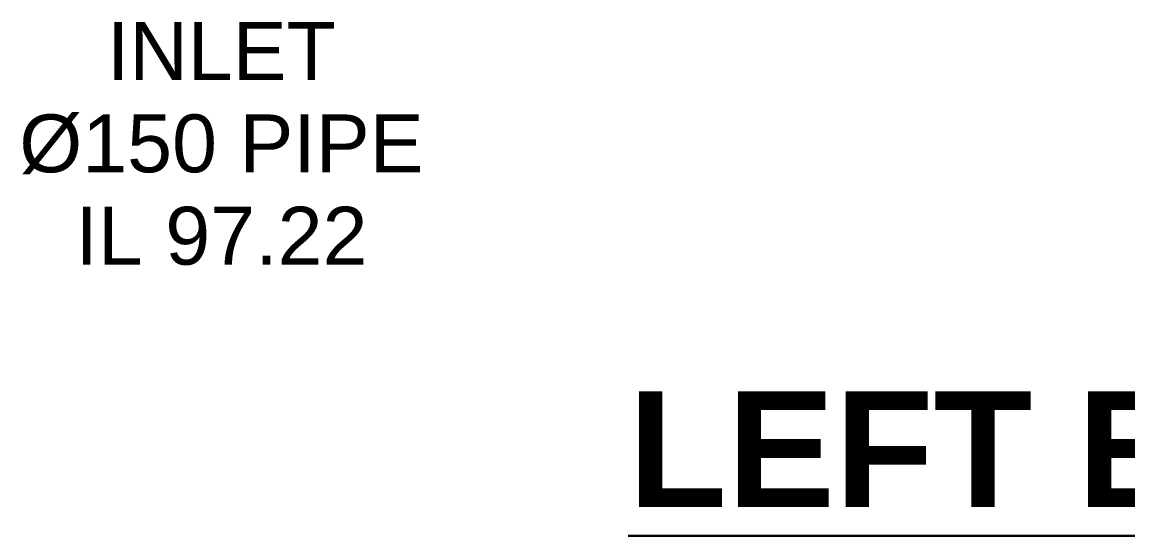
# Model space of a CAD drawing. Header units: millimetres. Extents: x -3624 to 23123, y -5396 to 3729.
# Drawn here: x 6273 to 9653, y -2910 to -1340 of the extents above; entities that cross this region are included whole.
import ezdxf
from ezdxf.enums import TextEntityAlignment as Align

# ---------------------------------------------------------------- set-up
doc = ezdxf.new("R2010")
doc.units = ezdxf.units.MM
doc.layers.add('ANNOTATIONS', color=7, linetype='Continuous')
doc.styles.add('ARIAL', font='arial.ttf')
doc.styles.add('ARIAL_BOLD', font='arialbd.ttf')

msp = doc.modelspace()

# ---------------------------------------------------------------- linework, layer by layer
at = {"layer": 'ANNOTATIONS', "lineweight": 30}
msp.add_line((8125.9, -2910.4), (13724.1, -2910.4), dxfattribs=at)

# ---------------------------------------------------------------- texts
at = {"layer": 'ANNOTATIONS'}
for s, height, style, p in [('INLET', 176.81, 'ARIAL', (6882.5, -1516.9)), ('Ø150 PIPE', 176.81, 'ARIAL', (6882.5, -1799.2)), ('IL 97.22', 176.81, 'ARIAL', (6882.5, -2081.4)), ('LEFT ELEVATION VIEW', 353.624, 'ARIAL_BOLD', (10925, -2822.2))]:
    msp.add_text(s, height=height, dxfattribs=dict(at, style=style)).set_placement(p, align=Align.CENTER)

doc.saveas('drawing.dxf')
